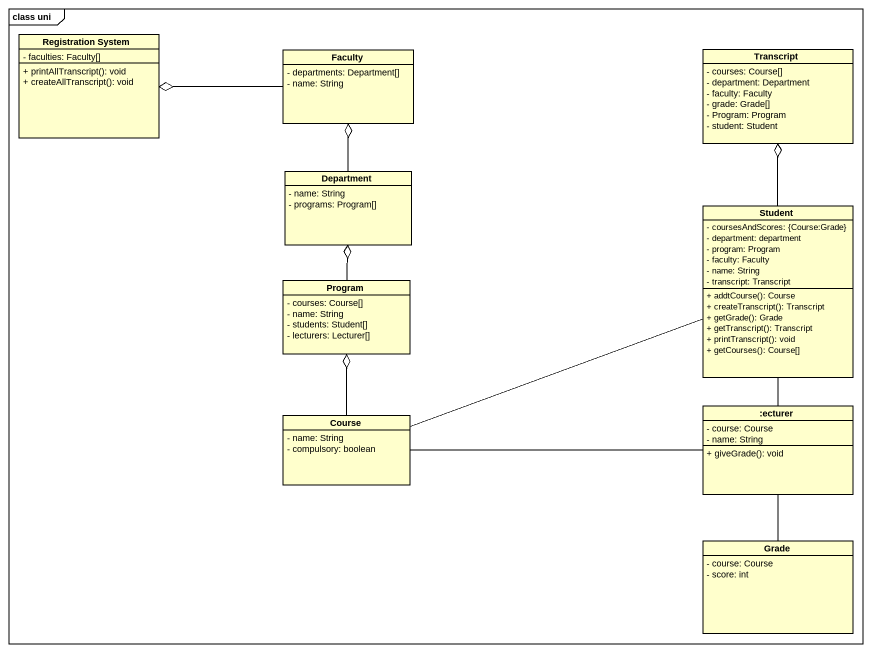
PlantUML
@startuml
mainframe class uni
hide circle
hide empty members
skinparam classAttributeIconSize 0
class "Registration System" as Registration_System {
  - faculties: Faculty[]
  + printAllTranscript(): void
  + createAllTranscript(): void
}
class Faculty {
  - departments: Department[]
  - name: String
}
class Transcript {
  - courses: Course[]
  - department: Department
  - faculty: Faculty
  - grade: Grade[]
  - Program: Program
  - student: Student
}
class Department {
  - name: String
  - programs: Program[]
}
class Student {
  - coursesAndScores: {Course:Grade}
  - department: department
  - program: Program
  - faculty: Faculty
  - name: String
  - transcript: Transcript
  + addtCourse(): Course
  + createTranscript(): Transcript
  + getGrade(): Grade
  + getTranscript(): Transcript
  + printTranscript(): void
  + getCourses(): Course[]
}
class Program {
  - courses: Course[]
  - name: String
  - students: Student[]
  - lecturers: Lecturer[]
}
class Course {
  - name: String
  - compulsory: boolean
}
class ":ecturer" as ecturer {
  - course: Course
  - name: String
  + giveGrade(): void
}
class Grade {
  - course: Course
  - score: int
}
Faculty -left-o Registration_System
Department -up-o Faculty
Student -up-o Transcript
Student -left- Course
Student -- ecturer
Program -up-o Department
Course -up-o Program
ecturer -left- Course
ecturer -- Grade
@enduml
